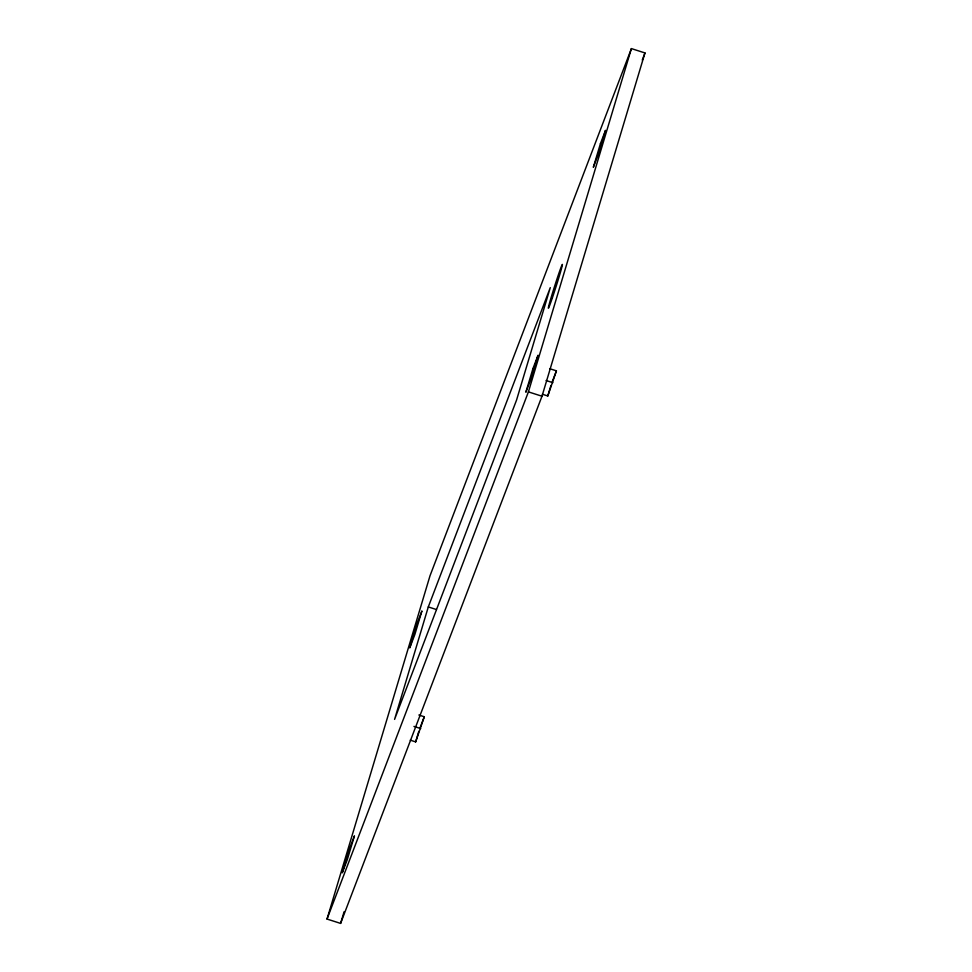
<?xml version="1.0" encoding="UTF-8"?>
<svg xmlns="http://www.w3.org/2000/svg" width="972" height="972" viewBox="0 0 972 972"><rect width="100%" height="100%" fill="white"/><g stroke="black" fill="none" stroke-linecap="round" stroke-linejoin="round"><path stroke-width="1.46" d="M327.029 919.062L430.013 575.776L631.399 48.6L644.971 52.938L541.987 396.224L340.601 923.4L327.029 919.062L528.416 391.886L631.399 48.6M428.3 606.941L394.571 719.389L516.545 400.1L550.274 287.639L428.3 606.941L436.452 609.541M340.601 923.4L344.088 911.76M410.233 740.154L415.652 741.891L418.81 731.369M415.652 741.891L424.29 716.753L418.859 715.015M542.364 394.243L547.795 395.981L550.954 385.459M547.795 395.981L556.421 370.842L549.642 368.667M642.261 60.033L644.971 52.938M420.22 727.396L424.29 716.753M552.363 381.486L556.421 370.842M546.094 380.514L552.874 382.676M528.416 391.886L541.987 396.224M413.951 726.412L420.742 728.587M349.361 849.163L342.266 872.832L347.344 859.527L354.44 835.859L349.361 849.163M416.842 624.255L409.734 647.923L414.813 634.619L421.921 610.951L416.842 624.255M532.96 368.546L525.852 392.226L530.943 378.922L538.038 355.242L532.96 368.546M600.429 143.637L593.333 167.318L598.412 154.013L605.52 130.333L600.429 143.637M552.388 297.748A23.17 0.741 -72.3 0 0 562.387 264.433A23.17 0.741 -72.3 0 0 551.197 297.298A23.17 0.741 -72.3 0 0 552.388 297.748"/></g></svg>
